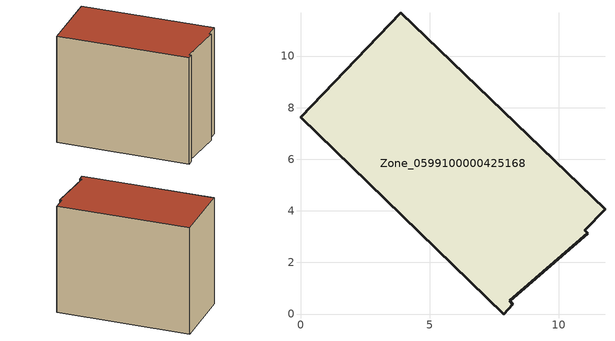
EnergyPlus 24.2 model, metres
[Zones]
Zone_0599100000425168
 floor ground (C_G): 0,7.63 3.88,11.67 11.8,4.07 11.01,3.25 11.13,3.12 8.1,0.52 8.23,0.38 7.87,0 z0
 wall outside (C_F): 3.88,11.67 0,7.63 7.87,0 8.23,0.38 8.1,0.52 11.13,3.12 11.01,3.25 11.8,4.07 3.88,11.67 z0:9.18
 roof outside (C_R): 8.1,0.52 11.13,3.12 11.01,3.25 11.8,4.07 3.88,11.67 0,7.63 7.87,0 8.23,0.38 z9.18
[BUILDING]
Pand.0599100000425168: North Axis=0; Terrain=City; Loads Convergence Tolerance Value=0.04; Temperature Convergence Tolerance Value=0.4; Solar Distribution=FullExterior; Maximum Number of Warmup Days=25; Minimum Number of Warmup Days=1
[Site:Location]
Rotterdam.The.Hague.AP_ZH_NLD Design_Conditions: Latitude=51.96; Longitude=4.45; Time Zone=1; Elevation=-4.5
[SITE:GROUNDTEMPERATURE:BUILDINGSURFACE]
18, 18, 18, 18, 18, 18, 18, 18, 18, 18, 18, 18
[MATERIAL] Thermal Absorptance=0.9; Solar Absorptance=0.7; Visible Absorptance=0.7
Name | Roughness | Thickness | Conductivity | Density | Specific Heat
G.TI.2006-2014 | MediumSmooth | 0.15 | 0.06 | 540 | 1210
F.TI.2006-2014 | Rough | 0.3 | 0.12 | 1920 | 840
R.TI.2006-2014 | MediumRough | 0.2 | 0.08 | 1500 | 1000
[CONSTRUCTION]
C_G: G.TI.2006-2014
C_F: F.TI.2006-2014
C_R: R.TI.2006-2014
[ZONE]
Zone_0599100000425168: Type=1; Multiplier=1; Ceiling Height=Autocalculate; Volume=Autocalculate; Floor Area=autocalculate; Part of Total Floor Area=Yes
[ZONEINFILTRATION:DESIGNFLOWRATE]
Infil_Zone_0599100000425168: Zone or ZoneList or Space or SpaceList=Zone_0599100000425168; Schedule=AlwaysOn; Design Flow Rate Calculation Method=Flow/Area; Flow Rate per Floor Area=0.0015; Constant Term Coefficient=1; Temperature Term Coefficient=0; Velocity Term Coefficient=0; Velocity Squared Term Coefficient=0
[HVACTEMPLATE:ZONE:IDEALLOADSAIRSYSTEM]
Zone_0599100000425168: Maximum Heating Supply Air Temperature=50; Minimum Cooling Supply Air Temperature=13; Maximum Heating Supply Air Humidity Ratio=0.0156; Minimum Cooling Supply Air Humidity Ratio=0.0077; Heating Limit=NoLimit; Cooling Limit=NoLimit; Dehumidification Control Type=ConstantSensibleHeatRatio; Cooling Sensible Heat Ratio=0.7; Dehumidification Setpoint=60; Humidification Control Type=None; Humidification Setpoint=30; Outdoor Air Method=None; Outdoor Air Flow Rate per Person=0.00944; Outdoor Air Flow Rate per Zone Floor Area=0; Outdoor Air Flow Rate per Zone=0; Demand Controlled Ventilation Type=None; Outdoor Air Economizer Type=NoEconomizer; Heat Recovery Type=None; Sensible Heat Recovery Effectiveness=0.7; Latent Heat Recovery Effectiveness=0.65
[ZONECONTROL:THERMOSTAT]
ThermostatControl_Zone_0599100000425168: Zone or ZoneList=Zone_0599100000425168; Control Type Schedule=DualSetpointControlType; Control 1=Thermostat_Zone_0599100000425168; Temperature Difference Between Cutout And Setpoint=0
[THERMOSTATSETPOINT:DUALSETPOINT]
Thermostat_Zone_0599100000425168: Heating Setpoint Temperature Schedule=HeatingSetpoint_Zone_0599100000425168; Cooling Setpoint Temperature Schedule=CoolingSetpoint_Zone_0599100000425168
[SCHEDULE:COMPACT]
HeatingSetpoint_Zone_0599100000425168: Through: 12/31, For: AllDays, Until: 24:00, 21
CoolingSetpoint_Zone_0599100000425168: Through: 12/31, For: AllDays, Until: 24:00, 24
DualSetpointControlType: Through: 12/31, For: AllDays, Until: 24:00, 4
AlwaysOn: Through: 12/31, For: AllDays, Until: 24:00, 1
